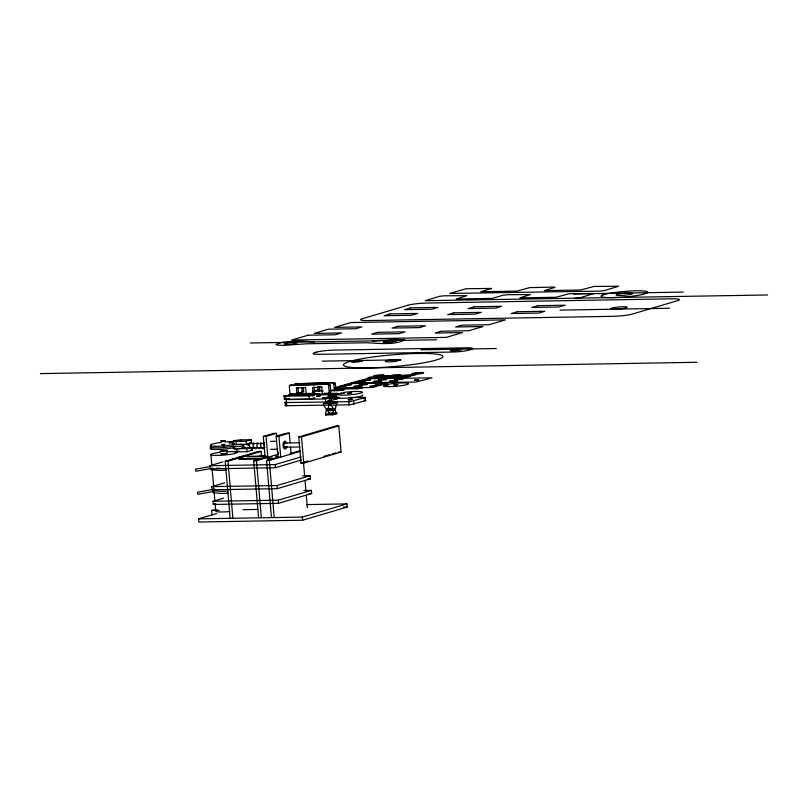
<?xml version="1.0" encoding="UTF-8"?>
<svg xmlns="http://www.w3.org/2000/svg" width="808" height="808" viewBox="0 0 808 808"><rect width="100%" height="100%" fill="white"/><g stroke="black" fill="none" stroke-linecap="round" stroke-linejoin="round"><path stroke-width="1.21" d="M211.272 468.266L211.252 469.721L217.948 470.347A23.008 2.727 -4.9 0 0 224.907 470.226L226.351 470.155M325.493 414.161L326.402 409.323L323.543 405.121L323.412 403.556L329.624 401.717L336.976 401.586C336.906 405.808 333.411 409.777 336.845 413.635L332.906 414.797L325.553 414.928L325.493 414.161L332.835 414.039L333.755 409.201L330.896 405L330.765 403.424L336.976 401.586M325.553 414.928L329.492 413.757C326.058 409.909 329.553 405.939 329.624 401.717M253.742 447.218C251.47 451.339 247.733 445.087 249.834 442.744M258.005 443.976C255.469 439.815 258.661 449.167 255.581 448.612C252.278 449.268 252.591 440.006 254.318 443.956M260.954 447.339L259.196 448.551L257.378 447.188M264.58 447.349C261.014 452.975 259.055 439.188 261.681 443.996M331.078 398.364L335.169 397.98L331.088 398.405M239.309 440.572L236.168 440.784L239.319 440.532M347.662 393.456L351.743 393.072L347.713 393.526M312.928 384.578L316.281 384.345L312.959 384.648M250.561 442.481L251.056 442.774L250.541 442.946M342.208 393.344L341.117 393.587M394.122 376.589L391.415 377.397L410.282 376.255M410.272 376.306L405.535 377.508L367.923 378.164C366.438 376.75 384.386 375.76 375.266 377.669L394.132 376.538M210.474 448.087L210.201 448.753L211.787 449.167M210.434 446.46L210.019 447.137L211.646 447.592M264.62 442.461L264.004 444.249L264.63 446.895M602.879 294.93L605.232 294.233A23.503 2.788 -4.9 0 1 633.795 290.88L637.936 290.799A23.503 2.788 -4.9 0 1 645.885 293.536L643.542 294.233M313.524 394.971L288.648 395.304L283.76 396.112L309.444 395.94L314.645 395.072L312.777 394.87L312.898 396.253M285.699 398.758L284.042 399.293L309.716 399.081L314.928 398.253L313.049 398.011M286.567 401.879L284.679 402.586L349.733 401.667L365.66 397.486L348.874 397.506M314.019 393.89L316.706 393.91M286.123 405.232L284.941 405.727L350.005 404.808L365.923 400.627L364.095 400.394M341.915 393.435L340.592 393.264M316.696 352.106L314.655 352.712A12.494 1.475 -4.9 0 0 319.392 354.338L452.318 352.046A12.494 1.475 -4.9 0 0 469.276 350.046L471.327 349.44A12.494 1.475 -4.9 0 0 466.59 347.824L333.664 350.116A12.494 1.475 -4.9 0 0 316.706 352.106M294.526 384.83A1.06 0.909 73.5 0 1 295.354 383.77L334.34 382.659A1.06 0.909 73.5 0 1 335.35 383.689L335.936 390.496M298.162 392.637L301.243 392.577A1.06 0.909 73.5 0 0 302.071 391.516L303.626 391.062L303.354 387.921M295.354 383.77L334.34 382.659M301.243 392.577L302.798 392.122A1.06 0.909 73.5 0 0 303.626 391.062M332.785 383.123A1.06 0.909 73.5 0 1 333.795 384.154L335.35 383.689M286.769 405.919L286.234 399.637L289.335 398.718M334.512 387.8L337.613 386.881L346.127 386.295L339.168 386.416L342.794 385.345L351.318 384.76L344.349 384.881L348.5 383.659L387.769 382.972L383.628 384.204L375.114 384.78L382.073 384.659L378.427 385.739L369.913 386.325L376.871 386.204L372.751 387.426L334.704 388.082M286.234 399.637L325.503 398.96L334.835 396.193L335.098 399.334M339.764 397.96L325.776 402.101L325.503 398.96M221.847 444.541C220.109 445.632 228.381 443.966 223.432 444.339M234.088 441.532L234.027 440.744A5.292 0.626 -4.9 0 0 236.027 441.431L246.127 441.259L251.308 439.724L251.581 442.865L246.4 444.4L236.3 444.572A5.292 0.626 -4.9 0 1 234.078 443.956M276.417 433.33L266.054 436.391L267.852 457.338L265.095 457.389L263.307 436.441L273.659 433.371L276.417 433.33L276.74 437.027M289.284 433.108L278.922 436.169L280.719 457.116L277.962 457.166L276.164 436.219L286.527 433.149L289.284 433.108L290.123 442.956M234.724 448.864L234.653 448.076A5.292 0.626 -4.9 0 0 236.653 448.763L246.763 448.591L250.904 447.359M234.704 451.288A5.292 0.626 -4.9 0 0 236.926 451.904L247.026 451.733L252.207 450.197L251.955 447.248M298.758 436.956L336.057 425.917L338.815 425.877L341.057 452.056L303.757 463.095L301 463.136L298.758 436.956L301.515 436.916L338.815 425.877M301.485 460.015L275.437 467.721L210.232 468.852L209.969 465.711L222.988 461.853M237.198 457.651L245.632 455.853M230.108 518.18L225.22 461.247L258.378 451.44L261.136 451.389L261.56 456.338M233.966 458.894L232.411 459.348L234.906 459.308M242.259 456.439L240.703 456.894L243.188 456.853M225.22 461.247L227.977 461.206L261.136 451.389M210.232 468.852L212.605 468.145M258.58 517.686L253.702 460.762L266.731 456.904M253.702 460.762L256.459 460.712L278.215 454.268L278.002 451.803M271.448 517.463L266.559 460.54L278.406 457.035M290.244 453.53L299.718 450.723M266.559 460.54L269.316 460.489L300.101 451.379M209.969 465.711L275.174 464.58L301.222 456.874M302.596 475.841L310.12 475.71L310.393 478.851L277.235 488.668L212.029 489.789L211.767 486.648L224.786 482.8M301 463.136L308.222 461.004M323.867 456.369L329.876 454.591M332.28 453.884L335.896 452.813M212.029 489.789L214.403 489.093M303.859 490.506L311.373 490.375L311.646 493.516L278.497 503.323L213.292 504.455L213.019 501.314L223.675 498.152M211.767 486.648L276.962 485.527L310.12 475.71M213.292 504.455L215.655 503.748M212.08 514.969L211.686 510.464L216.797 509.656M306.899 504.596L346.915 503.899L347.188 507.04L302.636 520.231L198.829 522.019L198.566 518.877L216.625 513.534M213.019 501.314L278.225 500.182L311.373 490.375M198.566 518.877L302.374 517.09L346.915 503.899M296.051 394.112A1.06 0.909 73.5 0 0 296.879 393.052L296.435 387.82L297.99 387.355L298.435 392.597A1.06 0.909 73.5 0 1 297.607 393.658L290.93 394.203A1.06 0.909 73.5 0 1 289.921 393.173L289.335 386.365A1.06 0.909 73.5 0 1 290.163 385.305L329.149 384.204A1.06 0.909 73.5 0 1 330.149 385.234L330.735 392.042A1.06 0.909 73.5 0 1 329.906 393.102L328.351 393.557A1.06 0.909 73.5 0 0 329.179 392.496L330.735 392.042M296.879 393.052L298.435 392.597M290.163 385.305L329.149 384.204M327.594 384.659A1.06 0.909 73.5 0 1 328.593 385.689L330.149 385.234M343.784 392.951L344.309 393.193L336.966 393.91A5.292 0.626 -4.9 0 0 334.593 393.779L319.806 394.031A5.292 0.626 -4.9 0 0 316.17 394.274L311.636 394.254L312.211 393.92A1.06 0.909 73.5 0 0 313.029 392.779L314.585 392.314L314.14 387.082M314.585 392.314A1.06 0.909 73.5 0 1 313.756 393.375L307.08 393.93A1.06 0.909 73.5 0 1 306.07 392.89L305.616 387.658L296.435 387.82M313.029 392.779L312.585 387.537L321.766 387.386L322.22 392.617A1.06 0.909 73.5 0 0 323.23 393.647L329.906 393.102M329.634 397.738L331.189 397.273L331.452 400.414L329.896 400.879L329.634 397.738L322.665 397.849L331.189 397.273M220.998 453.52C219.049 454.995 231.654 453.207 225.887 452.965M318.978 393.92L288.941 394.577L292.011 393.9M210.08 466.549L195.617 469.175L195.799 471.276L211.464 468.418M214.463 489.143L197.596 492.213L197.778 494.314L213.433 491.456M341.309 393.567L340.804 393.617M239.37 451.258L237.118 451.329M221.604 442.36C220.251 442.632 206.121 444.299 211.514 446.016M224.038 446.359L223.442 446.42M224.644 453.692L222.008 453.722M225.008 441.966L225.462 441.925A12.14 1.434 -4.9 0 1 227.513 441.734L234.28 441.36L229.038 442.905A11.696 1.384 -4.9 0 1 233.987 443.148M223.644 450.46C211.403 452.389 234.977 450.834 224.937 450.369M350.51 399.374L348.834 399.617L351.834 399.425L348.157 399.778L352.369 399.415L350.753 399.293M228.149 491.102L226.705 491.163A23.008 2.727 -4.9 0 1 219.746 491.294L213.049 490.658L213.059 489.204L213.241 491.294M228.331 493.193L226.886 493.264A23.008 2.727 -4.9 0 1 219.917 493.385L212.938 492.627M341.047 393.233L342.057 393.274M316.393 390.214L318.716 390.294A5.292 0.626 -4.9 0 0 321.089 390.426M574.7 298.364L580.144 297.758L594.143 293.456L569.095 293.759L555.995 297.273L519.817 297.899L530.533 294.556L508.252 294.688L503.061 295.233L492.395 298.364L456.217 298.99L466.933 295.647L443.895 295.809L439.209 296.385L425.21 300.697L767.6 294.971M615.009 297.586L610.838 297.657M413.07 353.581L421.928 353.429A49.874 5.909 -4.9 0 1 438.784 359.217L433.815 360.701A49.874 5.909 -4.9 0 1 373.346 367.812L364.418 367.983M372.508 340.936L396.556 339.33L404.677 340.047M573.69 293.971L683.235 292.082M559.995 310.12L669.529 308.232M250.339 342.986L436.734 339.774M420.998 349.814L496.304 348.511M322.15 361.146L397.455 359.853M40.4 373.609L697.062 362.277M317.584 387.022L322.18 386.941M329.714 390.284L335.875 390.173A5.292 0.626 -4.9 0 0 339.511 389.931L344.067 390.001L336.694 390.769A5.292 0.626 -4.9 0 0 334.32 390.638L330.624 390.698M323.23 390.83L319.544 390.89A5.292 0.626 -4.9 0 0 315.898 391.133L313.06 391.304M295.688 393.728L313.756 393.375M323.23 393.647L336.138 393.314A5.292 0.626 -4.9 0 0 337.451 393.264M317.211 394.91L336.845 394.577M316.746 396.071L320.231 396.011L316.352 396.516M334.835 396.193L327.866 396.314L336.381 395.738L336.653 398.879L334.33 398.92M327.977 400.475L331.452 400.414M329.765 403.283L337.108 403.162M323.412 403.556L330.765 403.424M327.745 408.929L335.098 408.798M326.402 409.323L333.755 409.201M327.866 410.262L335.209 410.131M326.513 410.656L333.866 410.535M329.422 412.999L336.774 412.868M329.492 413.757L336.845 413.635M263.307 436.441L266.054 436.391M276.164 436.219L278.922 436.169M234.027 440.744A5.292 0.626 -4.9 0 1 241.208 439.895L251.308 439.724M270.468 441.38L276.467 441.279M250.318 442.885L251.581 442.865M247.066 443.642L264.66 443.339M283.517 443.016L299.859 442.734M243.097 447.208L244.359 447.188M244.612 447.925L264.721 447.582M283.578 447.248L299.919 446.965M270.7 449.339L277.912 449.208M250.945 450.218L252.207 450.197M338.299 452.096L341.057 452.056M259.419 455.611L265.691 455.5M248.48 456.328L265.903 456.025M246.925 456.793L265.59 456.469M275.548 456.298L278.033 456.247M240.188 458.782L265.075 458.348M268.811 458.288L272.549 458.227L267.256 458.752M238.633 459.237L261.034 458.853M307.878 478.892L310.393 478.851M309.141 493.557L311.646 493.516M343.44 507.111L347.188 507.04M242.966 509.707L257.893 509.444M211.686 510.464L219.231 510.333M314.322 341.935L301.424 341.037L292.577 341.279L281.639 342.582L275.952 344.43L278.114 345.198L284.143 345.359L306.545 343.794L366.388 342.744C378.962 343.218 393.294 345.359 404.687 340.057M335.633 388.345L336.845 388.446A5.292 0.626 -4.9 0 0 339.229 388.577L354.005 388.325A5.292 0.626 -4.9 0 0 357.641 388.082L362.196 388.153L354.823 388.921A5.292 0.626 -4.9 0 0 352.45 388.789L337.673 389.042A5.292 0.626 -4.9 0 0 335.906 389.113M216.544 468.226L217.766 468.256A23.008 2.727 -4.9 0 0 220.433 468.246M313.938 390.991L316.342 390.506M248.622 445.461L246.4 444.4L246.127 441.259M365.196 397.718L365.469 400.859M363.822 397.253L363.964 398.819M353.712 401.121L353.975 404.263M348.804 401.697L349.076 404.838M333.795 384.154L334.381 390.961M332.835 414.039L332.906 414.797M328.593 385.689L329.179 392.496M319.423 386.588L319.776 390.779L318.231 391.234L317.867 387.052M309.151 395.95L309.424 399.091M301.717 387.325L302.071 391.516M301.515 436.916L303.757 463.095M303.535 463.055L304.697 476.669M305.02 480.376L305.969 491.517M306.293 495.233L307.353 507.606M302.374 517.09L302.636 520.231M289.264 395.284L289.355 396.263M290.446 446.652L291.072 454.046M285.638 396.354L285.911 399.495M285.133 402.303L285.406 405.444M284.234 395.87L284.507 399.011M275.174 464.58L275.437 467.721M276.962 485.527L277.235 488.668M278.225 500.182L278.497 503.323M269.316 460.489L274.205 517.423M256.459 460.712L261.337 517.645M246.763 448.591L247.026 451.733M241.208 439.895L241.309 441.077M236.027 441.431L236.3 444.572M236.653 448.763L236.926 451.904M227.977 461.206L232.866 518.13M223.907 444.794L224.079 446.885M210.898 454.561L211.868 465.873M212.191 469.64L213.706 487.234M213.918 489.739L214.888 501.051M215.1 503.566L215.746 511.111M290.89 385.81A1.06 0.909 73.5 0 1 291.718 384.84M308.636 393.466A1.06 0.909 73.5 0 1 308.292 393.395M324.786 393.193A1.06 0.909 73.5 0 1 324.351 393.082M296.071 384.184A1.06 0.909 73.5 0 1 296.91 383.305M362.176 395.001A12.686 1.505 -4.9 0 1 349.632 397.98A12.686 1.505 -4.9 0 1 338.037 396.96M343.905 392.446A12.686 1.505 -4.9 0 1 362.095 391.941A12.686 1.505 -4.9 0 1 348.955 394.87A12.686 1.505 -4.9 0 1 337.764 393.819M643.552 294.223A23.503 2.788 -4.9 0 1 615.04 297.576M610.909 297.647A23.503 2.788 -4.9 0 1 602.96 294.92M364.438 367.973A49.874 5.909 -4.9 0 1 347.571 362.186L352.541 360.711A49.874 5.909 -4.9 0 1 412.999 353.601M286.891 446.37A3.979 1.98 89 0 1 283.992 448.48A3.979 1.98 89 0 1 283.588 442.259A3.979 1.98 89 0 1 286.678 443.087M285.83 446.44A2.121 1.05 89 0 1 284.355 446.753A2.121 1.05 89 0 1 284.163 443.774A2.121 1.05 89 0 1 285.638 443.461M245.39 447.188A2.121 1.05 89 0 1 243.804 447.198A2.121 1.05 89 0 1 243.986 444.026M227.058 451.723A13.231 1.566 -4.9 0 1 235.067 453.44A13.231 1.566 -4.9 0 1 213.413 455.328A13.231 1.566 -4.9 0 1 220.534 452.288M229.785 511.545A13.231 1.566 -4.9 0 1 216.231 511.545M211.817 449.157A17.948 2.121 -4.9 0 0 215.211 449.43A11.696 1.384 -4.9 0 0 233.825 447.541M214.938 446.289A17.948 2.121 -4.9 0 1 211.555 446.016M233.835 444.309A11.696 1.384 -4.9 0 1 214.978 446.279M242.127 447.248A5.292 0.626 -4.9 0 1 242.299 448.097A5.292 0.626 -4.9 0 1 235.108 448.783A5.292 0.626 -4.9 0 1 234.027 448.026M241.329 444.036A5.292 0.626 -4.9 0 1 234.249 444.582A5.292 0.626 -4.9 0 1 233.966 443.764M242.855 445.228A5.292 0.626 -4.9 0 1 238.491 446.521A5.292 0.626 -4.9 0 1 233.27 446.107M211.686 447.582A17.948 2.121 -4.9 0 0 215.079 447.854A11.696 1.384 -4.9 0 0 233.401 446.056M331.775 402.424L328.624 402.727L331.775 402.455M491.466 288.446L480.73 291.739L516.908 291.112L529.614 287.648L552.955 287.082L555.066 287.345L544.329 290.638L580.518 290.011L594.021 286.466L618.665 286.244L604.657 290.506L599.97 291.092L449.723 293.445L466.004 288.749L491.466 288.446M308.767 395.526L311.706 395.304L308.838 395.486M338.603 390.426L341.946 390.183L338.633 390.405M351.005 382.871L416.039 382.033L431.967 377.861L366.903 378.74L351.005 382.871M356.732 388.577L360.075 388.335L356.813 388.537M385.163 385.052L388.315 384.82L385.234 385.012M415.625 373.468L419.817 373.155L415.666 373.437M414.484 380.093L418.685 379.78L414.484 380.093M393.87 384.921L397.93 384.558L393.94 384.881M220.917 441.077L225.109 440.744L220.917 441.077M373.639 376.225L411.767 375.669L416.524 374.447L397.647 375.548L400.354 374.69L394.536 374.74L390.678 375.669L381.497 375.831C390.173 374.144 374.619 374.68 373.67 376.205M407.626 305.313L362.408 318.706A14.231 1.687 -4.9 0 0 367.791 320.554L613.09 316.312A14.231 1.687 -4.9 0 0 632.411 314.039L677.619 300.657A14.231 1.687 -4.9 0 0 672.236 298.809L426.937 303.04A14.231 1.687 -4.9 0 0 407.616 305.313M307.989 335.229L291.688 340.057L446.309 337.38L462.54 332.573L435.128 333.048L441.259 331.24L468.67 330.765L483.022 326.523L455.601 326.988L461.721 325.18L489.143 324.705L505.454 319.877L350.824 322.544L334.512 327.381L361.934 326.907L355.813 328.715L328.391 329.189L314.11 333.421L341.511 332.946L335.391 334.754L307.989 335.229M410.626 307.868L404.505 309.686L431.926 309.212L438.047 307.394L410.626 307.868M398.112 326.281L392.001 328.088L419.413 327.614L425.533 325.806L398.112 326.281M474.225 306.777L468.105 308.585L495.526 308.111L501.647 306.303L474.225 306.777M537.825 305.676L531.715 307.484L559.136 307.01L565.246 305.202L537.825 305.676M400.768 359.843L395.506 361.398A7.888 0.929 -4.9 0 1 385.578 361.61A7.888 0.929 -4.9 0 1 391.102 359.974A7.888 0.929 -4.9 0 1 400.758 359.843M363.681 379.932L362.136 380.386L370.65 379.81L363.681 379.932M360.509 384.598L358.954 385.062L367.468 384.487L360.509 384.598M379.841 379.649L378.285 380.103L386.81 379.528L379.841 379.649M396.001 379.366L394.445 379.831L402.96 379.245L396.001 379.366M390.214 313.908L384.093 315.726L411.504 315.251L417.625 313.443L390.214 313.908M377.679 332.33L371.559 334.138L398.96 333.664L405.091 331.856L377.679 332.33M453.793 312.817L447.662 314.635L475.074 314.161L481.204 312.353L453.793 312.817M517.373 311.726L511.242 313.544L538.653 313.07L544.784 311.262L517.373 311.726M358.5 381.457L356.944 381.921L365.469 381.346L358.5 381.457M355.318 386.143L353.763 386.598L362.277 386.022L355.318 386.143M374.649 381.184L373.094 381.649L381.608 381.063L374.649 381.184M390.799 380.911L389.244 381.366L397.758 380.79L390.799 380.911M389.204 386.628A12.686 1.505 -4.9 0 0 408.555 383.77A12.686 1.505 -4.9 0 0 390.001 383.951A12.686 1.505 -4.9 0 0 389.204 386.628M414.585 374.195A5.979 0.707 -4.9 0 0 423.665 372.841A5.979 0.707 -4.9 0 0 414.888 372.932A5.979 0.707 -4.9 0 0 414.585 374.195M620.12 295.445A8.332 0.99 -4.9 0 0 632.694 293.546A8.332 0.99 -4.9 0 0 620.362 293.708A8.332 0.99 -4.9 0 0 620.12 295.445M354.066 362.166A5.727 0.677 -4.9 0 0 362.711 360.863A5.727 0.677 -4.9 0 0 354.227 360.974A5.727 0.677 -4.9 0 0 354.066 362.166M386.406 342.451A6.646 0.788 -4.9 0 0 396.435 340.946A6.646 0.788 -4.9 0 0 386.598 341.067A6.646 0.788 -4.9 0 0 386.406 342.451M287.476 344.168A6.666 0.788 -4.9 0 0 297.536 342.653A6.666 0.788 -4.9 0 0 287.668 342.774A6.666 0.788 -4.9 0 0 287.476 344.168M614.575 309.181A8.332 0.99 -4.9 0 0 627.139 307.282A8.332 0.99 -4.9 0 0 614.807 307.444A8.332 0.99 -4.9 0 0 614.575 309.181M452.904 350.824A5.727 0.677 -4.9 0 0 461.55 349.521A5.727 0.677 -4.9 0 0 453.076 349.632A5.727 0.677 -4.9 0 0 452.904 350.824"/></g></svg>
